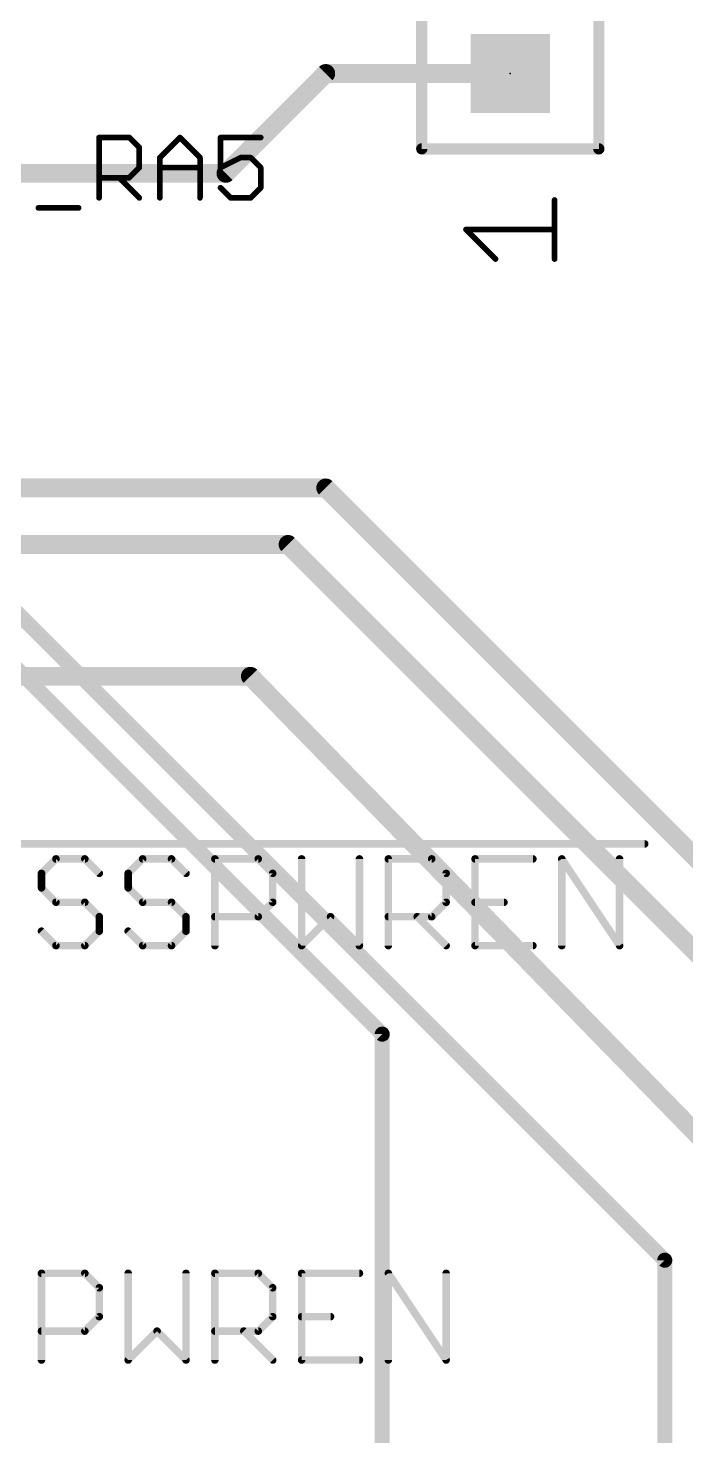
# Model space of a CAD drawing. Extents: x -18 to 144, y -21 to 125.
# Drawn here: x 45.52 to 54.39, y 27.86 to 46.84 of the extents above; entities that cross this region are included whole.
import ezdxf

# ---------------------------------------------------------------- set-up
doc = ezdxf.new("R2010")
doc.units = 0
for name, color, linetype in [('1', 22, 'CONTINUOUS'), ('15', 23, 'CONTINUOUS'), ('17', 1, 'CONTINUOUS'), ('21', 253, 'CONTINUOUS'), ('23', 53, 'CONTINUOUS')]:
    doc.layers.add(name, color=color, linetype=linetype)

# ---------------------------------------------------------------- blocks, each defined once
blk = doc.blocks.new('SQUAREP')
blk.add_solid([(-0.5, -0.5), (0.5, -0.5), (-0.5, 0.5), (0.5, 0.5)])
blk = doc.blocks.new('ROUNDP')
at = {"const_width": 0.5}
blk.add_lwpolyline([(0, -0.25, 1), (0, 0.25, 1), (0, -0.25)], format="xyb", dxfattribs=at)

msp = doc.modelspace()

# ---------------------------------------------------------------- linework, layer by layer
at = {"layer": '1'}
for points, const_width in [([(34.992, 49.336), (54.102, 30.226)], 0.2032), ([(34.492, 49.074), (50.292, 33.274)], 0.2032), ([(49.53, 46.228), (48.1838, 44.8818)], 0.254), ([(52.0192, 46.228), (49.53, 46.228)], 0.254), ([(48.1838, 44.8818), (42.2402, 44.8818)], 0.254), ([(50.292, 33.274), (50.292, 25.4)], 0.2032), ([(54.102, 30.226), (54.102, 25.4)], 0.2032)]:
    msp.add_lwpolyline(points, dxfattribs=dict(at, const_width=const_width))
for points, const_width in [([(49.53, 46.2915, 1), (49.53, 46.1645)], 0.127), ([(49.5749, 46.1831, 1), (49.4851, 46.2729)], 0.127), ([(52.0192, 46.1645, 1), (52.0192, 46.2915)], 0.127), ([(48.1389, 44.9267, 1), (48.2287, 44.8369)], 0.127), ([(48.1838, 44.8183, 1), (48.1838, 44.9453)], 0.127), ([(50.3428, 33.274, 1), (50.2412, 33.274)], 0.1016), ([(50.2561, 33.2381, 1), (50.3279, 33.3099)], 0.1016), ([(54.1528, 30.226, 1), (54.0512, 30.226)], 0.1016), ([(54.0661, 30.1901, 1), (54.1379, 30.2619)], 0.1016)]:
    msp.add_lwpolyline(points, format="xyb", dxfattribs=dict(at, const_width=const_width))
at = {"layer": '15', "const_width": 0.254}
for points in [[(31.242, 40.64), (49.53, 40.64)], [(49.53, 40.64), (57.912, 32.258)], [(30.734, 39.878), (49.022, 39.878)], [(49.022, 39.878), (59.436, 29.464)], [(48.514, 38.1), (15.494, 38.1)], [(58.42, 27.94), (48.514, 38.1)]]:
    msp.add_lwpolyline(points, dxfattribs=at)
at = {"layer": '15', "const_width": 0.127}
for points in [[(49.5749, 40.6849, 1), (49.4851, 40.5951)], [(49.53, 40.5765, 1), (49.53, 40.7035)], [(49.0669, 39.9229, 1), (48.9771, 39.8331)], [(49.022, 39.8145, 1), (49.022, 39.9415)], [(48.5595, 38.1443, 1), (48.4685, 38.0557)], [(48.514, 38.0365, 1), (48.514, 38.1635)]]:
    msp.add_lwpolyline(points, format="xyb", dxfattribs=at)
at = {"layer": '21'}
for points, const_width in [([(50.8254, 49.784), (50.8254, 45.212)], 0.1524), ([(53.213, 45.212), (53.213, 49.784)], 0.1524), ([(46.4736, 44.5516), (46.4736, 45.3651)], 0.0762), ([(46.4736, 45.3651), (46.8803, 45.3651)], 0.0762), ([(46.8803, 45.3651), (47.0159, 45.2295)], 0.0762), ([(47.2921, 45.0939), (47.5633, 45.3651)], 0.0762), ([(47.5633, 45.3651), (47.8345, 45.0939)], 0.0762), ([(48.653, 45.3651), (48.1107, 45.3651)], 0.0762), ([(48.1107, 45.3651), (48.1107, 44.9583)], 0.0762), ([(47.0159, 45.2295), (47.0159, 44.9583)], 0.0762), ([(50.8254, 45.212), (53.213, 45.212)], 0.1524), ([(47.0159, 44.9583), (46.8803, 44.8228)], 0.0762), ([(47.2921, 44.5516), (47.2921, 45.0939)], 0.0762), ([(47.2921, 44.9583), (47.8345, 44.9583)], 0.0762), ([(47.8345, 45.0939), (47.8345, 44.5516)], 0.0762), ([(48.1107, 44.9583), (48.3819, 45.0939)], 0.0762), ([(48.3819, 45.0939), (48.5175, 45.0939)], 0.0762), ([(48.5175, 45.0939), (48.653, 44.9583)], 0.0762), ([(48.653, 44.9583), (48.653, 44.6872)], 0.0762), ([(46.8803, 44.8228), (46.4736, 44.8228)], 0.0762), ([(46.7447, 44.8228), (47.0159, 44.5516)], 0.0762), ([(48.2463, 44.5516), (48.1107, 44.6872)], 0.0762), ([(48.653, 44.6872), (48.5175, 44.5516)], 0.0762), ([(45.655, 44.416), (46.1973, 44.416)], 0.0762), ([(48.5175, 44.5516), (48.2463, 44.5516)], 0.0762), ([(52.6161, 43.7261), (52.6161, 44.5226)], 0.0762), ([(51.8196, 43.7261), (51.4213, 44.1244)], 0.0762), ([(51.4213, 44.1244), (52.6161, 44.1244)], 0.0762), ([(43.307, 35.8394), (53.8316, 35.8394)], 0.1016), ([(45.8915, 35.6372), (45.6966, 35.4423)], 0.1016), ([(46.2813, 35.6372), (45.8915, 35.6372)], 0.1016), ([(46.4762, 35.4423), (46.2813, 35.6372)], 0.1016), ([(47.0609, 35.6372), (46.866, 35.4423)], 0.1016), ([(47.4507, 35.6372), (47.0609, 35.6372)], 0.1016), ([(47.6456, 35.4423), (47.4507, 35.6372)], 0.1016), ([(48.0354, 34.4678), (48.0354, 35.6372)], 0.1016), ([(48.0354, 35.6372), (48.6201, 35.6372)], 0.1016), ([(48.6201, 35.6372), (48.815, 35.4423)], 0.1016), ([(49.2048, 35.6372), (49.2048, 34.4678)], 0.1016), ([(49.9844, 34.4678), (49.9844, 35.6372)], 0.1016), ([(50.3742, 34.4678), (50.3742, 35.6372)], 0.1016), ([(50.3742, 35.6372), (50.9589, 35.6372)], 0.1016), ([(50.9589, 35.6372), (51.1538, 35.4423)], 0.1016), ([(52.3232, 35.6372), (51.5436, 35.6372)], 0.1016), ([(51.5436, 35.6372), (51.5436, 34.4678)], 0.1016), ([(52.713, 34.4678), (52.713, 35.6372)], 0.1016), ([(52.713, 35.6372), (53.4926, 34.4678)], 0.1016), ([(53.4926, 34.4678), (53.4926, 35.6372)], 0.1016), ([(45.6966, 35.4423), (45.6966, 35.2474)], 0.1016), ([(46.866, 35.4423), (46.866, 35.2474)], 0.1016), ([(48.815, 35.4423), (48.815, 35.0525)], 0.1016), ([(51.1538, 35.4423), (51.1538, 35.0525)], 0.1016), ([(45.6966, 35.2474), (45.8915, 35.0525)], 0.1016), ([(46.866, 35.2474), (47.0609, 35.0525)], 0.1016), ([(45.8915, 35.0525), (46.2813, 35.0525)], 0.1016), ([(46.2813, 35.0525), (46.4762, 34.8576)], 0.1016), ([(47.0609, 35.0525), (47.4507, 35.0525)], 0.1016), ([(47.4507, 35.0525), (47.6456, 34.8576)], 0.1016), ([(48.815, 35.0525), (48.6201, 34.8576)], 0.1016), ([(51.1538, 35.0525), (50.9589, 34.8576)], 0.1016), ([(51.5436, 35.0525), (51.9334, 35.0525)], 0.1016), ([(46.4762, 34.8576), (46.4762, 34.6627)], 0.1016), ([(47.6456, 34.8576), (47.6456, 34.6627)], 0.1016), ([(48.6201, 34.8576), (48.0354, 34.8576)], 0.1016), ([(49.2048, 34.4678), (49.5946, 34.8576)], 0.1016), ([(49.5946, 34.8576), (49.9844, 34.4678)], 0.1016), ([(50.9589, 34.8576), (50.3742, 34.8576)], 0.1016), ([(50.764, 34.8576), (51.1538, 34.4678)], 0.1016), ([(45.8915, 34.4678), (45.6966, 34.6627)], 0.1016), ([(46.4762, 34.6627), (46.2813, 34.4678)], 0.1016), ([(47.0609, 34.4678), (46.866, 34.6627)], 0.1016), ([(47.6456, 34.6627), (47.4507, 34.4678)], 0.1016), ([(46.2813, 34.4678), (45.8915, 34.4678)], 0.1016), ([(47.4507, 34.4678), (47.0609, 34.4678)], 0.1016), ([(51.5436, 34.4678), (52.3232, 34.4678)], 0.1016), ([(45.6966, 28.8798), (45.6966, 30.0492)], 0.1016), ([(45.6966, 30.0492), (46.2813, 30.0492)], 0.1016), ([(46.2813, 30.0492), (46.4762, 29.8543)], 0.1016), ([(46.866, 30.0492), (46.866, 28.8798)], 0.1016), ([(47.6456, 28.8798), (47.6456, 30.0492)], 0.1016), ([(48.0354, 28.8798), (48.0354, 30.0492)], 0.1016), ([(48.0354, 30.0492), (48.6201, 30.0492)], 0.1016), ([(48.6201, 30.0492), (48.815, 29.8543)], 0.1016), ([(49.9844, 30.0492), (49.2048, 30.0492)], 0.1016), ([(49.2048, 30.0492), (49.2048, 28.8798)], 0.1016), ([(50.3742, 28.8798), (50.3742, 30.0492)], 0.1016), ([(50.3742, 30.0492), (51.1538, 28.8798)], 0.1016), ([(51.1538, 28.8798), (51.1538, 30.0492)], 0.1016), ([(46.4762, 29.8543), (46.4762, 29.4645)], 0.1016), ([(48.815, 29.8543), (48.815, 29.4645)], 0.1016), ([(46.4762, 29.4645), (46.2813, 29.2696)], 0.1016), ([(48.815, 29.4645), (48.6201, 29.2696)], 0.1016), ([(49.2048, 29.4645), (49.5946, 29.4645)], 0.1016), ([(46.2813, 29.2696), (45.6966, 29.2696)], 0.1016), ([(46.866, 28.8798), (47.2558, 29.2696)], 0.1016), ([(47.2558, 29.2696), (47.6456, 28.8798)], 0.1016), ([(48.6201, 29.2696), (48.0354, 29.2696)], 0.1016), ([(48.4252, 29.2696), (48.815, 28.8798)], 0.1016), ([(49.2048, 28.8798), (49.9844, 28.8798)], 0.1016)]:
    msp.add_lwpolyline(points, dxfattribs=dict(at, const_width=const_width))
for points, const_width in [([(46.4926, 45.3651, 1), (46.4545, 45.3651)], 0.0381), ([(46.4736, 45.3841, 1), (46.4736, 45.346)], 0.0381), ([(46.8938, 45.3786, 1), (46.8668, 45.3516)], 0.0381), ([(46.8803, 45.346, 1), (46.8803, 45.3841)], 0.0381), ([(47.5768, 45.3786, 1), (47.5498, 45.3516)], 0.0381), ([(47.5768, 45.3516, 1), (47.5498, 45.3786)], 0.0381), ([(48.1107, 45.3841, 1), (48.1107, 45.346)], 0.0381), ([(48.1298, 45.3651, 1), (48.0917, 45.3651)], 0.0381), ([(48.653, 45.346, 1), (48.653, 45.3841)], 0.0381), ([(47.0349, 45.2295, 1), (46.9968, 45.2295)], 0.0381), ([(47.0024, 45.216, 1), (47.0294, 45.243)], 0.0381), ([(50.8254, 45.2501, 1), (50.8254, 45.1739)], 0.0762), ([(50.7873, 45.212, 1), (50.8635, 45.212)], 0.0762), ([(53.1749, 45.212, 1), (53.2511, 45.212)], 0.0762), ([(53.213, 45.1739, 1), (53.213, 45.2501)], 0.0762), ([(47.0294, 44.9449, 1), (47.0024, 44.9718)], 0.0381), ([(47.3112, 45.0939, 1), (47.2731, 45.0939)], 0.0381), ([(47.2921, 44.9774, 1), (47.2921, 44.9393)], 0.0381), ([(47.2787, 45.1074, 1), (47.3056, 45.0805)], 0.0381), ([(47.8535, 45.0939, 1), (47.8154, 45.0939)], 0.0381), ([(47.821, 45.0805, 1), (47.8479, 45.1074)], 0.0381), ([(47.8345, 44.9393, 1), (47.8345, 44.9774)], 0.0381), ([(48.1022, 44.9754, 1), (48.1192, 44.9413)], 0.0381), ([(48.3819, 45.113, 1), (48.3819, 45.0749)], 0.0381), ([(48.3904, 45.0769, 1), (48.3734, 45.111)], 0.0381), ([(48.5309, 45.1074, 1), (48.504, 45.0805)], 0.0381), ([(48.5175, 45.0749, 1), (48.5175, 45.113)], 0.0381), ([(48.6721, 44.9583, 1), (48.634, 44.9583)], 0.0381), ([(48.6396, 44.9449, 1), (48.6665, 44.9718)], 0.0381), ([(46.4736, 44.8418, 1), (46.4736, 44.8037)], 0.0381), ([(46.7582, 44.8362, 1), (46.7312, 44.8093)], 0.0381), ([(46.8668, 44.8362, 1), (46.8938, 44.8093)], 0.0381), ([(46.8803, 44.8037, 1), (46.8803, 44.8418)], 0.0381), ([(46.9968, 44.9583, 1), (47.0349, 44.9583)], 0.0381), ([(48.0917, 44.9583, 1), (48.1298, 44.9583)], 0.0381), ([(48.1242, 44.7007, 1), (48.0972, 44.6737)], 0.0381), ([(48.634, 44.6872, 1), (48.6721, 44.6872)], 0.0381), ([(48.6665, 44.6737, 1), (48.6396, 44.7007)], 0.0381), ([(45.655, 44.4351, 1), (45.655, 44.397)], 0.0381), ([(46.1973, 44.397, 1), (46.1973, 44.4351)], 0.0381), ([(46.4545, 44.5516, 1), (46.4926, 44.5516)], 0.0381), ([(47.0024, 44.5381, 1), (47.0294, 44.5651)], 0.0381), ([(47.2731, 44.5516, 1), (47.3112, 44.5516)], 0.0381), ([(47.8154, 44.5516, 1), (47.8535, 44.5516)], 0.0381), ([(48.2463, 44.5707, 1), (48.2463, 44.5326)], 0.0381), ([(48.2328, 44.5381, 1), (48.2598, 44.5651)], 0.0381), ([(48.504, 44.5651, 1), (48.5309, 44.5381)], 0.0381), ([(48.5175, 44.5326, 1), (48.5175, 44.5707)], 0.0381), ([(52.6352, 44.5226, 1), (52.5971, 44.5226)], 0.0381), ([(51.4348, 44.1378, 1), (51.4078, 44.1109)], 0.0381), ([(51.4213, 44.1434, 1), (51.4213, 44.1053)], 0.0381), ([(52.6161, 44.1053, 1), (52.6161, 44.1434)], 0.0381), ([(51.8061, 43.7126, 1), (51.833, 43.7396)], 0.0381), ([(52.5971, 43.7261, 1), (52.6352, 43.7261)], 0.0381), ([(53.8316, 35.814, 1), (53.8316, 35.8648)], 0.0508), ([(45.8915, 35.6626, 1), (45.8915, 35.6118)], 0.0508), ([(45.9095, 35.6192, 1), (45.8735, 35.6552)], 0.0508), ([(46.2993, 35.6552, 1), (46.2633, 35.6192)], 0.0508), ([(46.2813, 35.6118, 1), (46.2813, 35.6626)], 0.0508), ([(47.0609, 35.6626, 1), (47.0609, 35.6118)], 0.0508), ([(47.0788, 35.6192, 1), (47.0429, 35.6552)], 0.0508), ([(47.4686, 35.6552, 1), (47.4327, 35.6192)], 0.0508), ([(47.4507, 35.6118, 1), (47.4507, 35.6626)], 0.0508), ([(48.0608, 35.6372, 1), (48.01, 35.6372)], 0.0508), ([(48.0354, 35.6626, 1), (48.0354, 35.6118)], 0.0508), ([(48.638, 35.6552, 1), (48.6021, 35.6192)], 0.0508), ([(48.6201, 35.6118, 1), (48.6201, 35.6626)], 0.0508), ([(49.2302, 35.6372, 1), (49.1794, 35.6372)], 0.0508), ([(50.0098, 35.6372, 1), (49.959, 35.6372)], 0.0508), ([(50.3996, 35.6372, 1), (50.3488, 35.6372)], 0.0508), ([(50.3742, 35.6626, 1), (50.3742, 35.6118)], 0.0508), ([(50.9768, 35.6552, 1), (50.9409, 35.6192)], 0.0508), ([(50.9589, 35.6118, 1), (50.9589, 35.6626)], 0.0508), ([(51.5436, 35.6626, 1), (51.5436, 35.6118)], 0.0508), ([(51.569, 35.6372, 1), (51.5182, 35.6372)], 0.0508), ([(52.3232, 35.6118, 1), (52.3232, 35.6626)], 0.0508), ([(52.7341, 35.6513, 1), (52.6918, 35.6231)], 0.0508), ([(52.7384, 35.6372, 1), (52.6876, 35.6372)], 0.0508), ([(53.518, 35.6372, 1), (53.4672, 35.6372)], 0.0508), ([(45.6786, 35.4603, 1), (45.7146, 35.4243)], 0.0508), ([(45.722, 35.4423, 1), (45.6712, 35.4423)], 0.0508), ([(46.4582, 35.4243, 1), (46.4942, 35.4603)], 0.0508), ([(46.848, 35.4603, 1), (46.884, 35.4243)], 0.0508), ([(46.8914, 35.4423, 1), (46.8406, 35.4423)], 0.0508), ([(47.6276, 35.4243, 1), (47.6635, 35.4603)], 0.0508), ([(48.8404, 35.4423, 1), (48.7896, 35.4423)], 0.0508), ([(48.797, 35.4243, 1), (48.8329, 35.4603)], 0.0508), ([(51.1792, 35.4423, 1), (51.1284, 35.4423)], 0.0508), ([(51.1358, 35.4243, 1), (51.1717, 35.4603)], 0.0508), ([(45.7146, 35.2654, 1), (45.6786, 35.2294)], 0.0508), ([(45.6712, 35.2474, 1), (45.722, 35.2474)], 0.0508), ([(46.884, 35.2654, 1), (46.848, 35.2294)], 0.0508), ([(46.8406, 35.2474, 1), (46.8914, 35.2474)], 0.0508), ([(45.8915, 35.0779, 1), (45.8915, 35.0271)], 0.0508), ([(45.8735, 35.0345, 1), (45.9095, 35.0705)], 0.0508), ([(46.2993, 35.0705, 1), (46.2633, 35.0345)], 0.0508), ([(46.2813, 35.0271, 1), (46.2813, 35.0779)], 0.0508), ([(47.0609, 35.0779, 1), (47.0609, 35.0271)], 0.0508), ([(47.0429, 35.0345, 1), (47.0788, 35.0705)], 0.0508), ([(47.4686, 35.0705, 1), (47.4327, 35.0345)], 0.0508), ([(47.4507, 35.0271, 1), (47.4507, 35.0779)], 0.0508), ([(48.7896, 35.0525, 1), (48.8404, 35.0525)], 0.0508), ([(48.8329, 35.0345, 1), (48.797, 35.0705)], 0.0508), ([(51.1284, 35.0525, 1), (51.1792, 35.0525)], 0.0508), ([(51.1717, 35.0345, 1), (51.1358, 35.0705)], 0.0508), ([(51.5436, 35.0779, 1), (51.5436, 35.0271)], 0.0508), ([(51.9334, 35.0271, 1), (51.9334, 35.0779)], 0.0508), ([(46.5016, 34.8576, 1), (46.4508, 34.8576)], 0.0508), ([(46.4582, 34.8396, 1), (46.4942, 34.8756)], 0.0508), ([(47.671, 34.8576, 1), (47.6202, 34.8576)], 0.0508), ([(47.6276, 34.8396, 1), (47.6635, 34.8756)], 0.0508), ([(48.0354, 34.883, 1), (48.0354, 34.8322)], 0.0508), ([(48.6021, 34.8756, 1), (48.638, 34.8396)], 0.0508), ([(48.6201, 34.8322, 1), (48.6201, 34.883)], 0.0508), ([(49.6125, 34.8756, 1), (49.5766, 34.8396)], 0.0508), ([(49.6125, 34.8396, 1), (49.5766, 34.8756)], 0.0508), ([(50.3742, 34.883, 1), (50.3742, 34.8322)], 0.0508), ([(50.7819, 34.8756, 1), (50.746, 34.8396)], 0.0508), ([(50.9409, 34.8756, 1), (50.9768, 34.8396)], 0.0508), ([(50.9589, 34.8322, 1), (50.9589, 34.883)], 0.0508), ([(45.7146, 34.6807, 1), (45.6786, 34.6447)], 0.0508), ([(46.4508, 34.6627, 1), (46.5016, 34.6627)], 0.0508), ([(46.4942, 34.6447, 1), (46.4582, 34.6807)], 0.0508), ([(46.884, 34.6807, 1), (46.848, 34.6447)], 0.0508), ([(47.6202, 34.6627, 1), (47.671, 34.6627)], 0.0508), ([(47.6635, 34.6447, 1), (47.6276, 34.6807)], 0.0508), ([(45.8915, 34.4932, 1), (45.8915, 34.4424)], 0.0508), ([(45.8735, 34.4498, 1), (45.9095, 34.4858)], 0.0508), ([(46.2633, 34.4858, 1), (46.2993, 34.4498)], 0.0508), ([(46.2813, 34.4424, 1), (46.2813, 34.4932)], 0.0508), ([(47.0609, 34.4932, 1), (47.0609, 34.4424)], 0.0508), ([(47.0429, 34.4498, 1), (47.0788, 34.4858)], 0.0508), ([(47.4327, 34.4858, 1), (47.4686, 34.4498)], 0.0508), ([(47.4507, 34.4424, 1), (47.4507, 34.4932)], 0.0508), ([(48.01, 34.4678, 1), (48.0608, 34.4678)], 0.0508), ([(49.1868, 34.4858, 1), (49.2227, 34.4498)], 0.0508), ([(49.1794, 34.4678, 1), (49.2302, 34.4678)], 0.0508), ([(49.959, 34.4678, 1), (50.0098, 34.4678)], 0.0508), ([(49.9664, 34.4498, 1), (50.0023, 34.4858)], 0.0508), ([(50.3488, 34.4678, 1), (50.3996, 34.4678)], 0.0508), ([(51.1358, 34.4498, 1), (51.1717, 34.4858)], 0.0508), ([(51.5436, 34.4932, 1), (51.5436, 34.4424)], 0.0508), ([(51.5182, 34.4678, 1), (51.569, 34.4678)], 0.0508), ([(52.3232, 34.4424, 1), (52.3232, 34.4932)], 0.0508), ([(52.6876, 34.4678, 1), (52.7384, 34.4678)], 0.0508), ([(53.4672, 34.4678, 1), (53.518, 34.4678)], 0.0508), ([(53.4714, 34.4537, 1), (53.5137, 34.4819)], 0.0508), ([(45.722, 30.0492, 1), (45.6712, 30.0492)], 0.0508), ([(45.6966, 30.0746, 1), (45.6966, 30.0238)], 0.0508), ([(46.2993, 30.0672, 1), (46.2633, 30.0312)], 0.0508), ([(46.2813, 30.0238, 1), (46.2813, 30.0746)], 0.0508), ([(46.8914, 30.0492, 1), (46.8406, 30.0492)], 0.0508), ([(47.671, 30.0492, 1), (47.6202, 30.0492)], 0.0508), ([(48.0608, 30.0492, 1), (48.01, 30.0492)], 0.0508), ([(48.0354, 30.0746, 1), (48.0354, 30.0238)], 0.0508), ([(48.638, 30.0672, 1), (48.6021, 30.0312)], 0.0508), ([(48.6201, 30.0238, 1), (48.6201, 30.0746)], 0.0508), ([(49.2048, 30.0746, 1), (49.2048, 30.0238)], 0.0508), ([(49.2302, 30.0492, 1), (49.1794, 30.0492)], 0.0508), ([(49.9844, 30.0238, 1), (49.9844, 30.0746)], 0.0508), ([(50.3953, 30.0633, 1), (50.353, 30.0351)], 0.0508), ([(50.3996, 30.0492, 1), (50.3488, 30.0492)], 0.0508), ([(51.1792, 30.0492, 1), (51.1284, 30.0492)], 0.0508), ([(46.5016, 29.8543, 1), (46.4508, 29.8543)], 0.0508), ([(46.4582, 29.8363, 1), (46.4942, 29.8723)], 0.0508), ([(48.8404, 29.8543, 1), (48.7896, 29.8543)], 0.0508), ([(48.797, 29.8363, 1), (48.8329, 29.8723)], 0.0508), ([(46.4508, 29.4645, 1), (46.5016, 29.4645)], 0.0508), ([(46.4942, 29.4465, 1), (46.4582, 29.4825)], 0.0508), ([(48.7896, 29.4645, 1), (48.8404, 29.4645)], 0.0508), ([(48.8329, 29.4465, 1), (48.797, 29.4825)], 0.0508), ([(49.2048, 29.4899, 1), (49.2048, 29.4391)], 0.0508), ([(49.5946, 29.4391, 1), (49.5946, 29.4899)], 0.0508), ([(45.6966, 29.295, 1), (45.6966, 29.2442)], 0.0508), ([(46.2633, 29.2876, 1), (46.2993, 29.2516)], 0.0508), ([(46.2813, 29.2442, 1), (46.2813, 29.295)], 0.0508), ([(47.2737, 29.2876, 1), (47.2378, 29.2516)], 0.0508), ([(47.2737, 29.2516, 1), (47.2378, 29.2876)], 0.0508), ([(48.0354, 29.295, 1), (48.0354, 29.2442)], 0.0508), ([(48.4431, 29.2876, 1), (48.4072, 29.2516)], 0.0508), ([(48.6021, 29.2876, 1), (48.638, 29.2516)], 0.0508), ([(48.6201, 29.2442, 1), (48.6201, 29.295)], 0.0508), ([(45.6712, 28.8798, 1), (45.722, 28.8798)], 0.0508), ([(46.848, 28.8978, 1), (46.884, 28.8618)], 0.0508), ([(46.8406, 28.8798, 1), (46.8914, 28.8798)], 0.0508), ([(47.6202, 28.8798, 1), (47.671, 28.8798)], 0.0508), ([(47.6276, 28.8618, 1), (47.6635, 28.8978)], 0.0508), ([(48.01, 28.8798, 1), (48.0608, 28.8798)], 0.0508), ([(48.797, 28.8618, 1), (48.8329, 28.8978)], 0.0508), ([(49.2048, 28.9052, 1), (49.2048, 28.8544)], 0.0508), ([(49.1794, 28.8798, 1), (49.2302, 28.8798)], 0.0508), ([(49.9844, 28.8544, 1), (49.9844, 28.9052)], 0.0508), ([(50.3488, 28.8798, 1), (50.3996, 28.8798)], 0.0508), ([(51.1284, 28.8798, 1), (51.1792, 28.8798)], 0.0508), ([(51.1326, 28.8657, 1), (51.1749, 28.8939)], 0.0508)]:
    msp.add_lwpolyline(points, format="xyb", dxfattribs=dict(at, const_width=const_width))
at = {"layer": '23'}
msp.add_point((52.0192, 46.228), dxfattribs=at)

# ---------------------------------------------------------------- block references
at = {"layer": '17', "xscale": 1.0668, "yscale": 1.0668, "rotation": 180}
for name in ['SQUAREP', 'ROUNDP', 'ROUNDP', 'SQUAREP']:
    msp.add_blockref(name, (52.0192, 46.228), dxfattribs=at)

doc.saveas('drawing.dxf')
